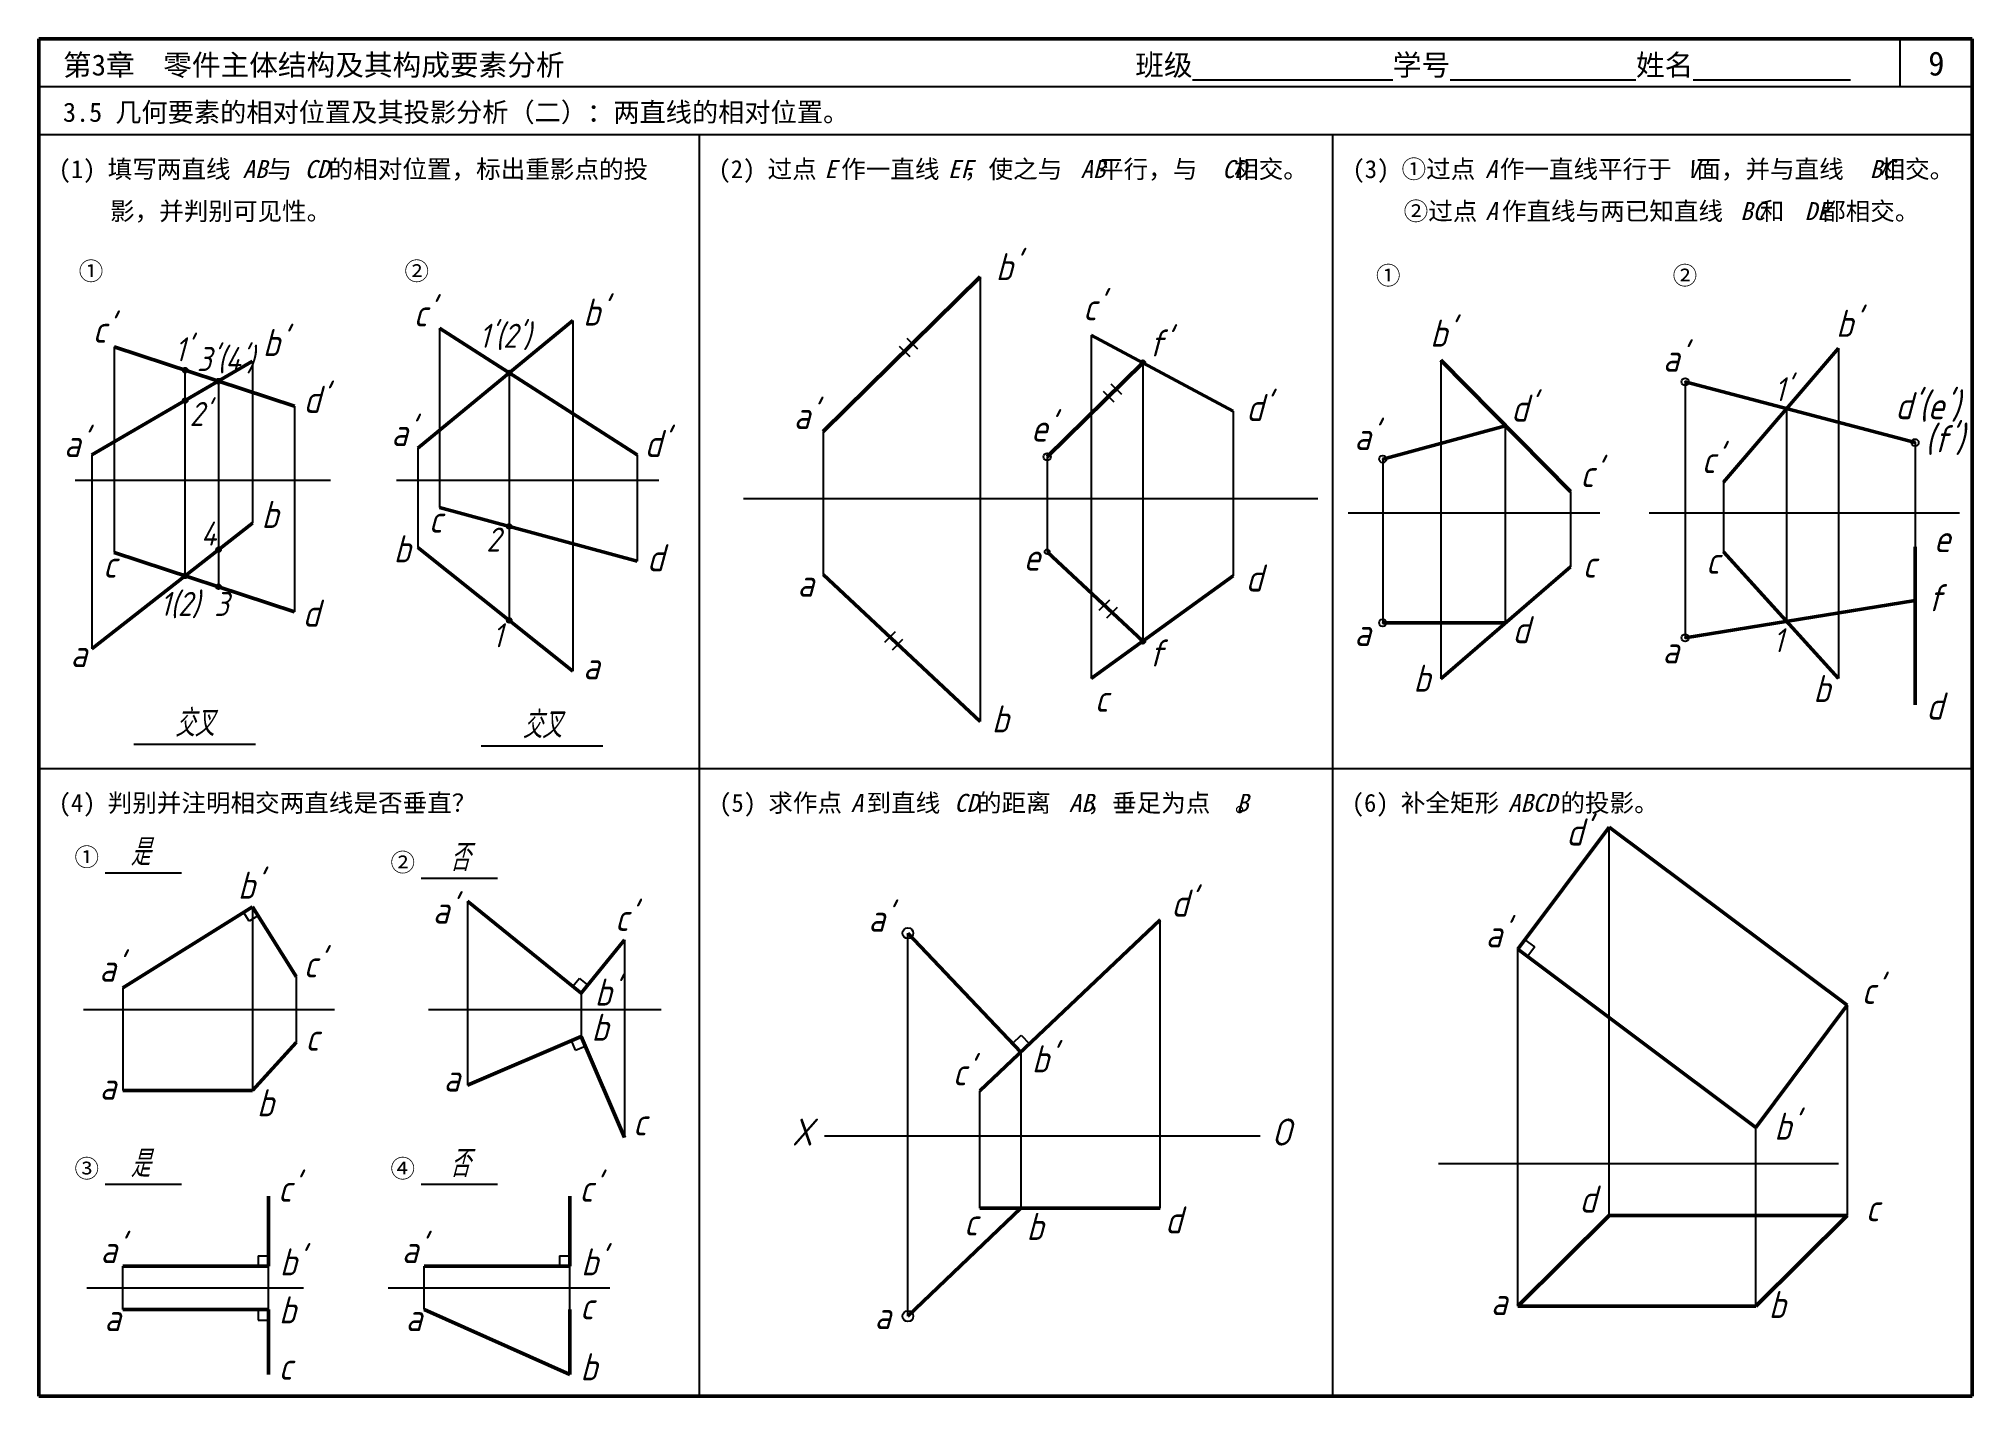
# Model space of a CAD drawing. Header units: millimetres. Extents: x 0 to 322, y 0 to 226.
import ezdxf

# ---------------------------------------------------------------- set-up
doc = ezdxf.new("R2010")
doc.units = ezdxf.units.MM
doc.header["$LTSCALE"] = 0.25
doc.layers.add('答案', color=1, linetype='Continuous')
doc.layers.add('细实线层', color=7, linetype='Continuous')
doc.layers.add('粗实线层', color=7, linetype='Continuous', lineweight=50)
doc.styles.get("Standard").update_dxf_attribs({"font": 'gbeitc.shx', "height": 4.5, "bigfont": 'gbcbig.shx'})
doc.styles.add('宋体', font='', dxfattribs={"height": 3})
doc.styles.add('宋体-斜体', font='', dxfattribs={"oblique": 15, "height": 3})
doc.styles.get('宋体').set_extended_font_data('SimSun')
doc.styles.get('宋体-斜体').set_extended_font_data('SimSun')

msp = doc.modelspace()

# ---------------------------------------------------------------- linework, layer by layer
at = {"lineweight": 50}
for p, q in [((322, 226), (0, 226)), ((0, 226), (0, 0)), ((322, 0), (322, 226)), ((0, 0), (322, 0))]:
    msp.add_line(p, q, dxfattribs=at)
for p, q in [((310, 218), (310, 226)), ((322, 218), (0, 218)), ((322, 210), (0, 210)), ((110, 210), (110, 0)), ((215.45, 210), (215.45, 0)), ((0, 104.5), (322, 104.5))]:
    msp.add_line(p, q)
at = {"layer": '答案'}
for p, q in [((143.31, 174.84), (145.08, 173.07)), ((144.58, 176.12), (146.35, 174.35)), ((24.41, 136.59), (24.41, 170.82)), ((183.88, 172.06), (183.88, 125.69)), ((29.96, 168.99), (29.96, 134.77)), ((78.36, 170.36), (78.36, 129.17)), ((178.52, 168.57), (180.29, 166.8)), ((177.25, 167.3), (179.02, 165.53)), ((291.08, 164.41), (291.08, 129)), ((244.28, 128.76), (244.28, 161.58)), ((167.94, 156.39), (167.94, 140.59)), ((176.62, 130.85), (178.39, 132.61)), ((177.9, 129.57), (179.66, 131.34)), ((140.89, 125.56), (142.66, 127.33)), ((142.16, 124.28), (143.93, 126.05)), ((261.54, 35.31), (261.54, 94.73)), ((249.13, 74.81), (247.53, 76.01)), ((249.13, 74.81), (247.93, 73.21)), ((301.14, 65.09), (301.14, 30.12)), ((162.17, 58.75), (163.62, 60.13)), ((163.62, 60.13), (165, 58.68)), ((163.55, 57.3), (163.55, 31.34))]:
    msp.add_line(p, q, dxfattribs=at)
at = {"layer": '答案', "lineweight": 50}
for p, q in [((167.94, 156.39), (183.88, 172.06)), ((274.18, 168.88), (312.46, 158.76)), ((244.28, 161.58), (223.81, 156.02)), ((167.94, 140.59), (183.88, 125.69)), ((312.46, 132.46), (274.18, 126.26)), ((223.81, 128.76), (244.28, 128.76)), ((261.54, 94.73), (246.33, 74.41)), ((301.14, 65.09), (261.54, 94.73)), ((144.75, 77.09), (163.55, 57.3)), ((301.14, 65.09), (285.93, 44.77)), ((163.55, 31.34), (144.75, 13.34)), ((261.54, 30.12), (301.14, 30.12)), ((301.14, 30.12), (285.93, 15.01))]:
    msp.add_line(p, q, dxfattribs=at)
at = {"layer": '答案'}
for centre in [(24.41, 170.82), (78.36, 170.36), (183.88, 172.06), (29.96, 168.99), (24.41, 165.76), (78.36, 144.81), (29.96, 140.93), (167.94, 140.59), (24.41, 136.59), (29.96, 134.77), (78.36, 129.17), (183.88, 125.69)]:
    msp.add_circle(centre, 0.4, dxfattribs=at)
at = {"layer": '粗实线层'}
for p, q in [((130.62, 160.62), (156.8, 186.36)), ((63.16, 157.85), (88.97, 179.1)), ((66.74, 177.8), (99.69, 156.71)), ((12.58, 174.72), (42.61, 164.83)), ((175.28, 176.66), (198.93, 164)), ((280.56, 152.15), (299.7, 174.46)), ((8.85, 156.71), (35.63, 172.29)), ((233.51, 172.51), (255.06, 150.64)), ((35.63, 145.36), (8.85, 124.43)), ((66.74, 147.96), (99.69, 139.03)), ((12.58, 140.49), (42.61, 130.6)), ((88.97, 120.7), (63.16, 141.3)), ((299.7, 119.49), (280.56, 140.6)), ((312.46, 141.4), (312.46, 115.11)), ((130.62, 136.78), (156.8, 112.31)), ((175.28, 119.48), (198.93, 136.57)), ((255.06, 138.09), (233.51, 119.44)), ((35.59, 81.5), (13.99, 68)), ((42.86, 69.86), (35.59, 81.5)), ((71.43, 82.4), (90.33, 67.1)), ((156.75, 50.84), (186.75, 79.34)), ((97.53, 75.99), (90.33, 67.1)), ((285.93, 44.77), (246.33, 74.41)), ((42.86, 58.91), (35.59, 50.9)), ((71.43, 51.8), (90.33, 59.9)), ((97.53, 43.1), (90.33, 59.9)), ((13.99, 50.9), (35.59, 50.9)), ((38.29, 33.34), (38.29, 21.64)), ((88.47, 33.34), (88.47, 21.64)), ((156.75, 31.34), (186.75, 31.34)), ((261.54, 30.12), (246.33, 15.01)), ((13.99, 21.64), (38.29, 21.64)), ((64.17, 21.64), (88.47, 21.64)), ((13.99, 14.44), (38.29, 14.44)), ((38.29, 14.44), (38.29, 3.64)), ((64.17, 14.44), (88.47, 3.64)), ((88.47, 14.44), (88.47, 3.64)), ((246.33, 15.01), (285.93, 15.01))]:
    msp.add_line(p, q, dxfattribs=at)
at = {"layer": '细实线层'}
for p, q in [((156.8, 186.36), (156.8, 112.31)), ((66.74, 177.8), (66.74, 147.96)), ((88.97, 179.1), (88.97, 120.7)), ((12.58, 174.72), (12.58, 140.49)), ((175.28, 176.66), (175.28, 119.48)), ((299.7, 174.46), (299.7, 119.49)), ((35.63, 172.29), (35.63, 145.36)), ((233.51, 172.51), (233.51, 119.44)), ((274.18, 168.88), (274.18, 126.26)), ((42.61, 164.83), (42.61, 130.6)), ((198.93, 164), (198.93, 136.57)), ((63.16, 157.85), (63.16, 141.3)), ((130.62, 160.62), (130.62, 136.78)), ((312.46, 158.76), (312.46, 141.4)), ((8.85, 156.71), (8.85, 124.43)), ((99.69, 156.71), (99.69, 139.03)), ((223.81, 156.02), (223.81, 128.76)), ((6.09, 152.5), (48.62, 152.5)), ((59.59, 152.5), (103.26, 152.5)), ((280.56, 152.15), (280.56, 140.6)), ((117.36, 149.44), (213.02, 149.44)), ((255.06, 150.64), (255.06, 138.09)), ((218.06, 147.05), (259.99, 147.05)), ((268.19, 147.05), (319.87, 147.05)), ((15.84, 108.57), (36.1, 108.57)), ((73.71, 108.31), (93.97, 108.31)), ((11.06, 87.16), (23.77, 87.16)), ((63.68, 86.27), (76.39, 86.27)), ((35.03, 79.09), (34.1, 80.57)), ((35.59, 81.5), (35.59, 50.9)), ((71.43, 82.4), (71.43, 51.8)), ((36.52, 80.01), (35.03, 79.09)), ((186.75, 31.34), (186.75, 79.34)), ((97.53, 75.99), (97.53, 43.1)), ((144.75, 13.34), (144.75, 77.09)), ((246.33, 15.01), (246.33, 74.41)), ((13.99, 68), (13.99, 50.9)), ((42.86, 69.86), (42.86, 58.91)), ((90.07, 69.56), (88.97, 68.2)), ((90.07, 69.56), (91.43, 68.46)), ((90.33, 67.1), (90.33, 59.9)), ((7.46, 64.4), (49.25, 64.4)), ((64.89, 64.4), (103.67, 64.4)), ((89.41, 57.6), (88.72, 59.21)), ((89.41, 57.6), (91.02, 58.29)), ((156.75, 31.34), (156.75, 50.84)), ((130.88, 43.34), (203.43, 43.34)), ((285.93, 15.01), (285.93, 44.77)), ((233.13, 38.77), (299.73, 38.77)), ((11.06, 35.31), (23.77, 35.31)), ((63.68, 35.31), (76.39, 35.31)), ((261.54, 30.12), (261.54, 35.31)), ((36.54, 23.39), (36.54, 21.64)), ((36.54, 23.39), (38.29, 23.39)), ((86.72, 23.39), (86.72, 21.64)), ((86.72, 23.39), (88.47, 23.39)), ((13.99, 14.44), (13.99, 21.64)), ((38.29, 14.44), (38.29, 21.64)), ((64.17, 14.44), (64.17, 21.64)), ((88.47, 14.44), (88.47, 21.64)), ((8.02, 18.04), (44.11, 18.04)), ((58.2, 18.04), (95.13, 18.04)), ((36.54, 14.44), (36.54, 12.69)), ((36.54, 12.69), (38.29, 12.69))]:
    msp.add_line(p, q, dxfattribs=at)
for centre, radius in [((274.18, 168.88), 0.6), ((312.46, 158.76), 0.6), ((167.94, 156.39), 0.6), ((223.81, 156.02), 0.6), ((223.81, 128.76), 0.6), ((274.18, 126.26), 0.6), ((144.75, 77.09), 0.9), ((144.75, 13.34), 0.9)]:
    msp.add_circle(centre, radius, dxfattribs=at)
for p in [(274.18, 168.88), (312.46, 158.76), (223.81, 156.02), (223.81, 128.76), (274.18, 126.26)]:
    msp.add_point(p, dxfattribs=at)

# ---------------------------------------------------------------- texts
at = {"style": '宋体'}
for s, height, p in [('第3章  零件主体结构及其构成要素分析', 3.5, (4.05, 219.87)), ('班级%%U              %%U学号%%U             %%U姓名%%U           ', 3.5, (182.61, 219.87)), ('9', 4, (314.65, 219.87)), ('3.5 几何要素的相对位置及其投影分析（二）：两直线的相对位置。', 3.2, (4.05, 212.16)), ('(1) 填写两直线   与   的相对位置，标出重影点的投', 3, (3.33, 202.79)), ('(2) 过点  作一直线  ，使之与   平行，与   相交。', 3, (113.21, 202.79)), ('(3) ①过点  作一直线平行于  面，并与直线   相交。', 3, (218.79, 202.79)), ('影，并判别可见性。', 3, (11.89, 195.79)), ('②过点  作直线与两已知直线   和   都相交。', 3, (227.3, 195.79)), ('①', 3, (6.67, 185.81)), ('②', 3, (60.91, 185.81)), ('①', 3, (222.69, 185.08)), ('②', 3, (272.09, 185.08)), ('(4) 判别并注明相交两直线是否垂直？', 3, (3.33, 97.29)), ('(5) 求作点  到直线   的距离   ，垂足为点  。', 3, (113.33, 97.29)), ('(6) 补全矩形     的投影。', 3, (218.67, 97.29)), ('①', 3, (5.96, 88.27)), ('②', 3, (58.58, 87.38)), ('③', 3, (5.96, 36.42)), ('④', 3, (58.58, 36.42))]:
    msp.add_text(s, height=height, dxfattribs=at).set_placement(p)
at = {"style": '宋体-斜体', "oblique": 15}
for s, p in [('AB', (33.97, 202.79)), ('CD', (44.29, 202.79)), ('E', (130.85, 202.79)), ('EF', (151.42, 202.79)), ('AB', (173.5, 202.79)), ('CD', (197.08, 202.79)), ('A', (240.88, 202.79)), ('V', (274.44, 202.79)), ('BC', (304.91, 202.79)), ('A', (240.93, 195.79)), ('BC', (283.35, 195.79)), ('DE', (294.09, 195.79)), ('A', (135.25, 97.29)), ('CD', (152.47, 97.29)), ('AB', (171.57, 97.29)), ('B', (199.42, 97.29)), ('ABCD', (244.71, 97.29))]:
    msp.add_text(s, height=3, dxfattribs=at).set_placement(p)
at = {"layer": '答案'}
for s, height, p in [("1'(2')", 4, (73.34, 174.55)), ("f'", 4.5, (184.86, 173.09)), ("1'", 4, (22.66, 172.29)), ("3'(4')", 4, (26.36, 170.67)), ("d'", 4.5, (245.19, 162.26)), ("1'", 4, (289.04, 165.65)), ("2'", 4, (25.14, 161.53)), ("(f')", 4.5, (314.15, 157.15)), ('4', 4, (27.01, 141.62)), ('2', 4, (74.54, 140.63)), ('e', 4.5, (164, 137.46)), ('1(2)', 4, (20.2, 129.91)), ('3', 4, (29.24, 129.9)), ('f', 4.5, (314.58, 130.68)), ('d', 4.5, (245.41, 125.37)), ('1', 4, (75.57, 124.69)), ('f', 4.5, (184.86, 121.48)), ('1', 4, (288.82, 123.87)), ('交叉', 4.5, (22.7, 109.82)), ('交叉', 4.5, (80.57, 109.55)), ("d'", 4.5, (254.37, 91.69)), ('是', 4.5, (15.28, 88.33)), ('否', 4.5, (68.48, 87.46)), ("c'", 4.5, (303.56, 65.32)), ("b'", 4.5, (165.39, 53.93)), ('是', 4.5, (15.28, 36.48)), ('否', 4.5, (68.48, 36.5)), ('c', 4.5, (304.23, 29.14)), ('b', 4.5, (164.5, 26.03))]:
    msp.add_text(s, height=height, dxfattribs=at).set_placement(p)
at = {"layer": '细实线层'}
for s, p in [("b'", (159.38, 185.8)), ("b'", (90.66, 178.24)), ("c'", (173.91, 179.12)), ("c'", (8.99, 175.37)), ("c'", (62.43, 178.1)), ("b'", (299.32, 176.36)), ("b'", (37.32, 173.17)), ("b'", (231.71, 174.72)), ("a'", (270.48, 170.58)), ("d'", (44.09, 163.71)), ("d'", (201.07, 162.35)), ("d'(e')", (309.16, 162.66)), ("a'", (125.73, 161.04)), ("e'", (165.23, 158.94)), ("a'", (4.21, 156.36)), ("a'", (58.72, 158.2)), ("d'", (100.89, 156.37)), ("a'", (219.09, 157.54)), ("c'", (276.92, 153.67)), ("c'", (256.7, 151.35)), ('b', (37.11, 144.55)), ('c', (64.95, 143.77)), ('b', (59.11, 138.83)), ('d', (101.29, 137.34)), ('e', (315.58, 140.53)), ('c', (10.7, 136.28)), ('d', (200.99, 133.97)), ('c', (257.08, 136.29)), ('c', (277.62, 136.91)), ('a', (126.35, 133.1)), ('d', (43.95, 128.12)), ('a', (219.09, 124.92)), ('a', (5.3, 121.4)), ('a', (90.66, 119.36)), ('a', (270.41, 122)), ('b', (228.92, 117.28)), ('b', (295.52, 115.56)), ('c', (175.84, 113.94)), ('d', (314.33, 112.66)), ('b', (158.72, 110.51)), ("b'", (33.18, 82.82)), ("a'", (65.63, 78.7)), ("d'", (188.6, 79.85)), ("c'", (95.96, 77.47)), ("a'", (138.17, 77.33)), ("a'", (240.95, 74.74)), ("a'", (10.09, 69.03)), ("c'", (44.11, 69.74)), ("b'", (92.59, 65.04)), ('b', (92.06, 59.18)), ('c', (44.4, 57.53)), ("c'", (152.2, 51.77)), ('a', (10.15, 49.39)), ('a', (67.43, 50.74)), ('b', (36.34, 46.61)), ('c', (98.96, 43.42)), ('X', (125.42, 41.74)), ('O', (205.29, 41.74)), ("b'", (289.02, 42.7)), ("c'", (39.85, 32.37)), ("c'", (90.03, 32.37)), ('d', (256.56, 30.59)), ('c', (154.07, 26.77)), ('d', (187.57, 27.12)), ("a'", (10.29, 22.18)), ("a'", (60.47, 22.18)), ("b'", (40.15, 20.12)), ("b'", (90.33, 20.12)), ('b', (40.01, 12.13)), ('a', (241.82, 13.52)), ('b', (288.09, 13.03)), ('a', (10.93, 10.85)), ('a', (61.11, 10.85)), ('c', (90.13, 12.81)), ('a', (139.19, 11.19)), ('b', (90.2, 2.66)), ('c', (39.95, 2.76))]:
    msp.add_text(s, height=4.5, dxfattribs=at).set_placement(p)

doc.saveas('drawing.dxf')
